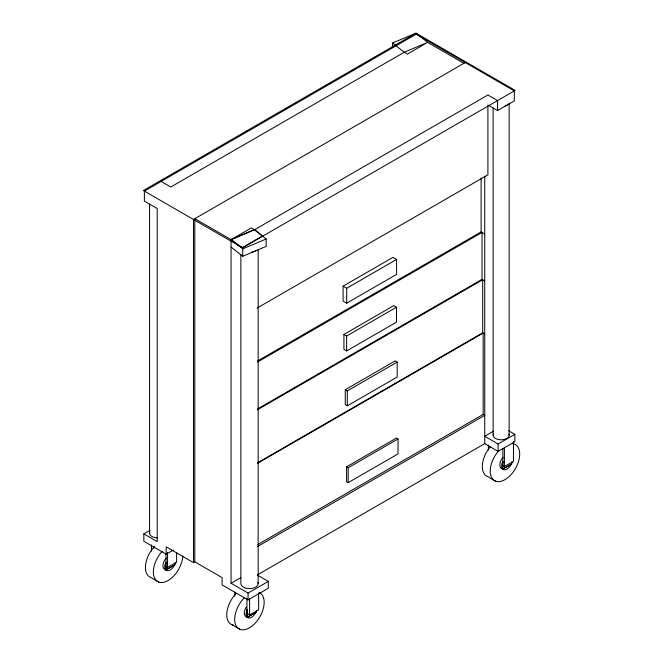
<?xml version="1.0" encoding="UTF-8"?>
<svg xmlns="http://www.w3.org/2000/svg" width="663" height="663" viewBox="0 0 663 663"><rect width="100%" height="100%" fill="white"/><g stroke="black" fill="none" stroke-linecap="round" stroke-linejoin="round"><path stroke-width="0.99" d="M465.219 62.554L193.48 219.461L193.48 562.614L194.806 561.851M194.789 218.682L231.055 239.625L251.318 227.931L254.493 229.763L266.161 238.995L266.161 246.412L242.724 256.274L231.055 247.042M262.647 236.21L254.493 229.497L231.055 239.625L254.493 229.763L487.91 95L497.573 100.577L497.573 110.58L487.91 104.994M231.055 239.36L238.183 245.003L242.575 247.539L262.647 235.953M463.918 63.325L427.643 42.391L415.983 33.15L143.382 190.53L242.575 247.805L515.176 90.417L415.983 33.15L392.546 43.012L392.546 47.653M497.573 110.58L514.331 100.909L514.331 90.906L416.132 34.211L144.377 191.11L144.377 201.104L157.214 208.522L157.214 541.621L143.838 533.897L143.838 541.281L166.181 554.185L173.35 550.05M257.178 308.038L487.91 174.825L487.91 106.022M343.094 286.159L392.968 257.368L396.59 259.457L396.59 274.383L346.724 303.173L343.094 301.077L343.094 286.159L346.724 288.256L396.59 259.457M257.526 361.004L481.114 231.926L484.736 234.022M257.542 362.048L482.018 232.448L482.018 279.347L257.542 408.947M343.923 334.434L393.789 305.635L396.507 307.209L396.507 322.127L346.641 350.918L343.923 349.351L343.923 334.434L346.641 336L396.507 307.209M257.327 409.858L482.697 279.745L482.697 332.809L257.327 462.931M345.274 389.728L395.14 360.937L397.187 362.114L397.187 377.032L347.313 405.831L345.274 404.654L345.274 389.728L347.313 390.905L397.187 362.114M257.783 463.188L483.153 333.075L483.153 414.45L257.783 544.563M143.838 533.897L150.012 530.334M167.54 563.674L165.767 562.605L165.767 569.915L174.85 564.934L174.85 562.87M165.808 569.89L174.85 564.934M346.583 466.835L396.457 438.044L398.04 438.964L398.04 453.882L348.174 482.672L346.583 481.752L346.583 466.835L348.174 467.755L398.04 438.964M257.576 546.511L484.736 415.369L483.153 414.45M493.554 431.174L484.736 436.262L498.112 443.986L514.861 434.315L514.861 441.699L498.112 451.37L484.736 443.646L257.576 574.796M231.055 240.553L231.055 583.266L240.752 577.672M231.055 583.266L248.061 593.078L268.324 581.385L268.324 588.23L248.061 599.924L222.088 584.932L222.088 577.597L194.789 561.843L194.789 219.718M502.91 469.139L511.712 464.05L511.712 461.987M247.092 617.236L256.167 612.256L247.357 617.344L247.092 609.927L247.357 617.344M165.999 566.351L167.54 567.288L176.607 562.315L176.607 552.32M502.869 465.467L504.41 466.404L513.477 461.431L513.477 441.442M246.926 613.308L249.578 614.916L258.645 609.943L258.645 592.954M231.055 239.625L242.724 248.865L266.161 238.995M482.018 279.347L484.736 280.921M482.697 332.809L484.736 333.995M161.126 181.438L170.789 187.016L404.215 52.253L427.643 42.391L407.38 54.084L404.215 52.253L392.546 43.012M508.62 430.71L514.861 434.315M511.712 464.05L502.637 469.031L502.637 461.721L504.41 462.791M495.684 481.214L487.753 476.631A20.835 12.033 -60 0 1 490.579 446.481M257.584 575.186L268.324 581.385M193.48 562.614L166.181 546.851L166.181 554.185M158.813 582.097L150.882 577.514A20.835 12.033 -60 0 1 154.297 546.718M232.207 624.836L240.139 629.419M509.151 103.014L509.151 435.185M504.41 447.484L504.41 466.404M502.869 448.586L502.869 469.081M498.112 443.986L498.112 451.37M493.123 108.185L493.123 435.185M488.366 445.088L488.366 450.202M484.736 176.093L484.736 443.646M481.114 178.14L481.114 231.926M348.174 467.755L348.174 482.672M347.313 390.905L347.313 405.831M346.724 288.256L346.724 303.173M346.641 336L346.641 350.918M258.164 249.354L258.164 583.631M249.578 598.929L249.578 614.916M248.061 593.078L248.061 599.924M246.926 598.316L246.926 610.308M242.724 248.865L242.724 256.274M240.86 254.501L240.86 583.606A8.652 4.997 0 0 0 250.622 588.578A8.652 4.997 0 0 0 257.874 582.338M234.777 592.2L234.777 596.203M167.54 552.445L167.54 567.288M165.999 553.547L165.999 569.965M153.816 546.362L153.816 548.409M151.496 544.953L151.496 551.086M149.556 204.171L149.556 533.243M255.62 250.813A8.652 4.997 0 0 1 251.733 252.106M508.073 104.29A8.014 4.624 0 0 1 505.14 105.989M508.877 433.992A8.014 4.624 0 0 1 501.137 439.818A8.014 4.624 0 0 1 493.396 433.992M233.774 625.217A20.835 12.033 -60 0 1 226.812 613.167A20.835 12.033 -60 0 1 236.21 593.418M259.424 592.581A20.835 12.033 -60 0 1 258.587 618.877A20.835 12.033 -60 0 1 236.625 626.668A20.835 12.033 -60 0 1 244.141 598.001M247.788 616.963A7.691 4.442 -60 0 1 246.246 607.126M256.614 610.291A7.691 4.442 -60 0 1 247.316 617.444L246.561 616.482A7.691 4.442 -60 0 1 247.092 609.927M512.159 462.086A7.691 4.442 -60 0 1 502.861 469.238L502.106 468.277A7.691 4.442 -60 0 1 502.637 461.721M502.082 468.708A7.691 4.442 -60 0 1 503.002 457.354M512.673 443.688A20.835 12.033 -60 0 1 515.706 468.086A20.835 12.033 -60 0 1 492.916 479.382A20.835 12.033 -60 0 1 499.098 450.417M157.57 537.867A8.014 4.624 0 0 1 149.83 532.041M182.806 555.934A20.835 12.033 -60 0 1 169.579 579.595A20.835 12.033 -60 0 1 153.841 576.048A20.835 12.033 -60 0 1 162.228 551.301M175.289 562.97A7.691 4.442 -60 0 1 165.99 570.122L165.244 569.161A7.691 4.442 -60 0 1 165.767 562.605M165.22 569.592A7.691 4.442 -60 0 1 166.131 558.238"/></g></svg>
